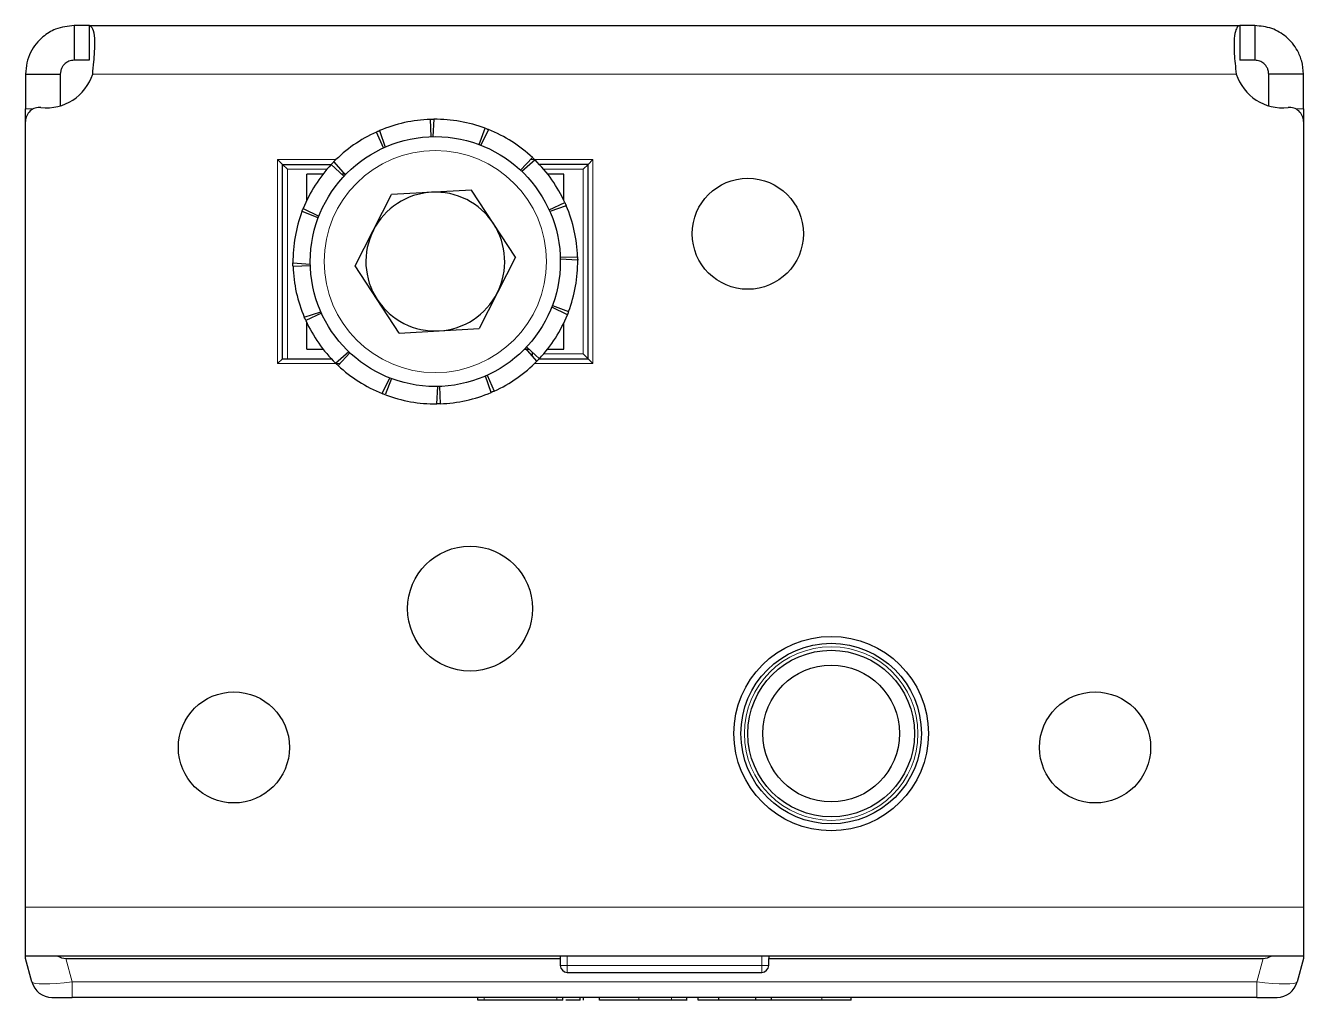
# Model space of a CAD drawing. Header units: millimetres. Extents: x -99 to 5725, y -1371 to 671.
# Drawn here: x 1643.6 to 1735.6, y -1370.9 to -1300.7 of the extents above; entities that cross this region are included whole.
import ezdxf

# ---------------------------------------------------------------- set-up
doc = ezdxf.new("R2010")
doc.units = ezdxf.units.MM

msp = doc.modelspace()

# ---------------------------------------------------------------- linework, layer by layer
at = {"color": 7, "linetype": 'Continuous', "lineweight": 25}
for p, q in [((1647.147, -1300.722), (1647.147, -1303.222)), ((1648.234, -1300.722), (1647.147, -1300.722)), ((1648.234, -1300.722), (1648.234, -1303.222)), ((1648.234, -1300.722), (1731.061, -1300.722)), ((1731.061, -1300.722), (1731.061, -1303.222)), ((1732.147, -1300.722), (1731.061, -1300.722)), ((1732.147, -1300.722), (1732.147, -1303.222)), ((1648.234, -1303.222), (1647.147, -1303.222)), ((1732.147, -1303.222), (1731.061, -1303.222)), ((1643.647, -1304.222), (1646.147, -1304.222)), ((1643.647, -1304.222), (1643.647, -1306.725)), ((1646.147, -1304.222), (1646.147, -1306.504)), ((1735.647, -1304.222), (1733.147, -1304.222)), ((1733.147, -1306.504), (1733.147, -1304.222)), ((1735.647, -1306.725), (1735.647, -1304.222)), ((1643.647, -1307.622), (1643.647, -1306.725)), ((1735.647, -1306.725), (1735.647, -1307.622)), ((1643.647, -1364.222), (1643.647, -1307.622)), ((1672.841, -1308.727), (1672.798, -1307.477)), ((1673.048, -1307.472), (1672.967, -1308.723)), ((1676.307, -1309.294), (1676.745, -1308.124)), ((1676.978, -1308.214), (1676.424, -1309.339)), ((1735.647, -1307.622), (1735.647, -1364.222)), ((1669.422, -1309.529), (1668.905, -1308.391)), ((1669.133, -1308.29), (1669.537, -1309.478)), ((1661.797, -1310.372), (1662.147, -1310.722)), ((1662.147, -1310.722), (1665.66, -1310.722)), ((1662.147, -1324.722), (1662.147, -1310.722)), ((1662.147, -1310.722), (1662.497, -1311.072)), ((1666.57, -1311.578), (1665.657, -1310.725)), ((1665.83, -1310.544), (1666.657, -1311.487)), ((1679.291, -1311.145), (1680.144, -1310.231)), ((1680.325, -1310.404), (1679.382, -1311.231)), ((1684.147, -1310.722), (1680.635, -1310.722)), ((1683.797, -1311.072), (1684.147, -1310.722)), ((1684.147, -1310.722), (1684.497, -1310.372)), ((1684.147, -1324.722), (1684.147, -1310.722)), ((1663.897, -1313.306), (1663.897, -1311.422)), ((1665.062, -1311.422), (1663.897, -1311.422)), ((1666.72, -1311.422), (1666.403, -1311.422)), ((1682.397, -1311.422), (1681.233, -1311.422)), ((1682.397, -1313.306), (1682.397, -1311.422)), ((1675.755, -1312.571), (1669.991, -1312.887)), ((1678.912, -1317.405), (1675.755, -1312.571)), ((1667.383, -1318.038), (1669.991, -1312.887)), ((1681.34, -1313.996), (1682.478, -1313.479)), ((1682.579, -1313.708), (1681.391, -1314.111)), ((1664.72, -1314.562), (1663.55, -1314.124)), ((1663.64, -1313.891), (1664.765, -1314.445)), ((1678.912, -1317.405), (1676.304, -1322.556)), ((1682.142, -1317.415), (1683.391, -1317.373)), ((1662.898, -1317.821), (1664.149, -1317.902)), ((1664.153, -1318.028), (1662.903, -1318.07)), ((1670.539, -1322.872), (1667.383, -1318.038)), ((1683.397, -1317.622), (1682.146, -1317.541)), ((1682.655, -1321.552), (1681.53, -1320.998)), ((1681.575, -1320.881), (1682.745, -1321.319)), ((1663.716, -1321.736), (1664.903, -1321.332)), ((1664.954, -1321.447), (1663.817, -1321.964)), ((1663.897, -1324.022), (1663.897, -1322.137)), ((1670.539, -1322.872), (1676.304, -1322.556)), ((1682.397, -1324.022), (1682.397, -1322.137)), ((1679.724, -1323.865), (1680.638, -1324.719)), ((1661.797, -1325.072), (1662.147, -1324.722)), ((1662.147, -1324.722), (1665.66, -1324.722)), ((1663.897, -1324.022), (1665.062, -1324.022)), ((1665.97, -1325.039), (1666.913, -1324.212)), ((1667.004, -1324.298), (1666.15, -1325.212)), ((1679.575, -1324.022), (1679.892, -1324.022)), ((1680.465, -1324.899), (1679.638, -1323.956)), ((1680.147, -1324.472), (1680.147, -1324.26)), ((1680.635, -1324.722), (1684.147, -1324.722)), ((1681.233, -1324.022), (1682.397, -1324.022)), ((1683.797, -1324.372), (1684.147, -1324.722)), ((1684.147, -1324.722), (1684.497, -1325.072)), ((1669.317, -1327.229), (1669.871, -1326.104)), ((1669.988, -1326.149), (1669.549, -1327.319)), ((1677.161, -1327.153), (1676.758, -1325.966)), ((1676.873, -1325.914), (1677.39, -1327.052)), ((1673.247, -1327.971), (1673.328, -1326.72)), ((1673.454, -1326.716), (1673.496, -1327.966)), ((1643.647, -1367.722), (1643.647, -1364.222)), ((1735.647, -1364.222), (1735.647, -1367.722)), ((1643.647, -1367.922), (1643.647, -1367.722)), ((1643.647, -1367.722), (1735.647, -1367.722)), ((1644.1, -1369.61), (1643.647, -1367.922)), ((1646.545, -1367.922), (1682.147, -1367.922)), ((1682.147, -1367.722), (1682.147, -1367.922)), ((1682.147, -1367.922), (1682.147, -1368.422)), ((1697.147, -1367.722), (1697.147, -1367.922)), ((1697.147, -1367.922), (1732.75, -1367.922)), ((1697.147, -1368.422), (1697.147, -1367.922)), ((1735.647, -1367.922), (1735.195, -1369.61)), ((1735.647, -1367.722), (1735.647, -1367.922)), ((1682.647, -1368.922), (1696.647, -1368.922)), ((1645.549, -1370.722), (1646.998, -1370.722)), ((1732.297, -1370.722), (1646.998, -1370.722)), ((1676.22, -1370.922), (1676.22, -1370.722)), ((1682.333, -1370.922), (1682.333, -1370.722)), ((1683.57, -1370.922), (1683.57, -1370.722)), ((1683.823, -1370.922), (1683.823, -1370.722)), ((1684.965, -1370.922), (1684.965, -1370.722)), ((1691.261, -1370.947), (1691.261, -1370.722)), ((1692.074, -1370.922), (1692.074, -1370.722)), ((1693.561, -1370.922), (1693.561, -1370.722)), ((1696.229, -1370.922), (1696.229, -1370.722)), ((1697.36, -1370.922), (1697.36, -1370.722)), ((1703.075, -1370.922), (1703.075, -1370.722)), ((1732.297, -1370.722), (1733.746, -1370.722)), ((1681.899, -1370.922), (1676.654, -1370.922)), ((1687.794, -1370.922), (1684.965, -1370.922)), ((1693.561, -1370.922), (1692.074, -1370.922)), ((1696.229, -1370.922), (1693.561, -1370.922)), ((1697.36, -1370.922), (1696.229, -1370.922)), ((1697.419, -1370.922), (1697.36, -1370.922))]:
    msp.add_line(p, q, dxfattribs=at)
at = {"color": 8, "linetype": 'Continuous', "lineweight": 18}
for p, q in [((1648.479, -1304.222), (1730.815, -1304.222)), ((1643.647, -1306.725), (1644.207, -1306.725)), ((1735.088, -1306.725), (1735.647, -1306.725)), ((1661.797, -1310.372), (1666.003, -1310.372)), ((1661.797, -1325.072), (1661.797, -1310.372)), ((1680.013, -1310.372), (1684.497, -1310.372)), ((1684.497, -1310.372), (1684.497, -1325.072)), ((1665.347, -1311.072), (1662.497, -1311.072)), ((1662.497, -1311.072), (1662.497, -1324.722)), ((1683.797, -1311.072), (1680.947, -1311.072)), ((1683.797, -1324.372), (1683.797, -1311.072)), ((1680.947, -1324.372), (1683.797, -1324.372)), ((1666.282, -1325.072), (1661.797, -1325.072)), ((1684.497, -1325.072), (1680.292, -1325.072)), ((1643.647, -1364.222), (1735.647, -1364.222)), ((1646.545, -1367.922), (1646.998, -1369.61)), ((1682.647, -1367.722), (1682.647, -1368.422)), ((1696.647, -1368.422), (1696.647, -1367.722)), ((1732.297, -1369.61), (1732.75, -1367.922)), ((1682.647, -1368.422), (1682.147, -1368.422)), ((1682.647, -1368.422), (1682.647, -1368.922)), ((1682.647, -1368.422), (1696.647, -1368.422)), ((1696.647, -1368.422), (1697.147, -1368.422)), ((1696.647, -1368.422), (1696.647, -1368.922)), ((1646.998, -1369.61), (1732.297, -1369.61)), ((1646.998, -1369.61), (1646.998, -1370.722)), ((1732.297, -1370.722), (1732.297, -1369.61)), ((1676.654, -1370.922), (1676.654, -1370.722)), ((1681.899, -1370.922), (1681.899, -1370.722)), ((1687.794, -1370.922), (1687.794, -1370.722)), ((1690.155, -1370.922), (1690.155, -1370.722)), ((1700.965, -1370.922), (1700.965, -1370.722))]:
    msp.add_line(p, q, dxfattribs=at)
at = {"color": 7, "linetype": 'Continuous', "lineweight": 25}
for centre, radius in [((1673.147, -1317.722), 9), ((1695.647, -1315.722), 4), ((1675.647, -1342.722), 4.5), ((1701.647, -1351.722), 7), ((1701.647, -1351.722), 6.5), ((1701.647, -1351.722), 6), ((1701.647, -1351.722), 4.925), ((1658.647, -1352.722), 4), ((1720.647, -1352.722), 4)]:
    msp.add_circle(centre, radius, dxfattribs=at)
at = {"color": 8, "linetype": 'Continuous', "lineweight": 18}
for centre, radius in [((1673.147, -1317.722), 8), ((1701.647, -1351.722), 6.25)]:
    msp.add_circle(centre, radius, dxfattribs=at)
at = {"color": 7, "linetype": 'Continuous', "lineweight": 25}
for centre, radius, start, end in [((1645.147, -1303.15), 3.5, 263.62063, 342.17471), ((1734.147, -1303.15), 3.5, 197.82529, 276.37937), ((1644.647, -1307.622), 1, 83.62063, 180), ((1734.647, -1307.622), 1, 360, 96.37937), ((1673.147, -1317.722), 10.25, 91.95052, 113.05461), ((1673.147, -1317.722), 10.25, 69.45052, 90.55461), ((1673.147, -1317.722), 10.25, 46.95052, 68.05461), ((1673.147, -1317.722), 10.25, 114.45052, 135.55461), ((1673.147, -1317.722), 10.25, 136.95052, 158.05461), ((1673.147, -1317.722), 10.25, 24.45052, 45.55461), ((1673.147, -1317.722), 5, 93.14553, 153.14553), ((1673.147, -1317.722), 5, 33.14553, 93.14553), ((1673.147, -1317.722), 10.25, 1.95052, 23.05461), ((1673.147, -1317.722), 10.25, 159.45052, 180.55461), ((1673.147, -1317.722), 5, 153.14553, 213.14553), ((1673.147, -1317.722), 5, 333.14553, 33.14553), ((1673.147, -1317.722), 10.25, 181.95052, 203.05461), ((1673.147, -1317.722), 10.25, 339.45052, 0.55461), ((1673.147, -1317.722), 5, 273.14553, 333.14553), ((1673.147, -1317.722), 5, 213.14553, 273.14553), ((1673.147, -1317.722), 10.25, 204.45052, 225.55461), ((1673.147, -1317.722), 10.25, 316.95052, 338.05461), ((1673.147, -1317.722), 10.25, 226.95052, 248.05461), ((1673.147, -1317.722), 10.25, 294.45052, 315.55461), ((1673.147, -1317.722), 10.25, 249.45052, 270.55461), ((1673.147, -1317.722), 10.25, 271.95052, 293.05461), ((1682.647, -1368.422), 0.5, 180, 270), ((1696.647, -1368.422), 0.5, 270, 0), ((1645.549, -1369.222), 1.5, 195, 270), ((1733.746, -1369.222), 1.5, 270, 345)]:
    msp.add_arc(centre, radius, start, end, dxfattribs=at)
for centre, major_axis, start_param, end_param in [((1643.647, -1356.33), (3.099, -11.565), 6.030113, 6.216148), ((1735.647, -1356.33), (-3.099, -11.565), 0.067037, 0.253072)]:
    msp.add_ellipse(centre, major_axis=major_axis, ratio=0.250563, start_param=start_param, end_param=end_param, dxfattribs=at)
at = {"color": 8, "linetype": 'Continuous', "lineweight": 18}
for centre, major_axis, start_param, end_param in [((1647.102, -1369.222), (3.003, 0.382), 3.158333, 4.662092), ((1732.193, -1369.222), (3.003, -0.382), 4.762686, 6.266445)]:
    msp.add_ellipse(centre, major_axis=major_axis, ratio=0.123038, start_param=start_param, end_param=end_param, dxfattribs=at)
at = {"color": 7, "linetype": 'Continuous', "lineweight": 25}
for points, knots in [([(1647.147, -1300.722), (1646.691, -1300.772), (1645.886, -1300.862), (1644.976, -1301.431), (1644.385, -1302.031), (1643.984, -1302.663), (1643.703, -1303.407), (1643.666, -1303.945), (1643.647, -1304.222)], [0, 0, 0, 0, 0.254149, 0.448213, 0.574908, 0.708872, 0.850468, 1, 1, 1, 1]), ([(1648.479, -1304.222), (1648.509, -1303.927), (1648.566, -1303.375), (1648.634, -1302.473), (1648.657, -1301.59), (1648.52, -1300.865), (1648.331, -1300.771), (1648.234, -1300.722)], [0, 0, 0, 0, 0.16069, 0.301312, 0.521951, 0.753573, 1, 1, 1, 1]), ([(1731.061, -1300.722), (1731.008, -1300.738), (1730.908, -1300.77), (1730.761, -1301.054), (1730.659, -1301.515), (1730.643, -1302.144), (1730.663, -1302.759), (1730.718, -1303.465), (1730.782, -1303.966), (1730.815, -1304.222)], [0, 0, 0, 0, 0.1440667, 0.2712756, 0.4749075, 0.5979974, 0.7263376, 0.8602454, 1, 1, 1, 1]), ([(1735.647, -1304.222), (1735.623, -1303.906), (1735.576, -1303.315), (1735.177, -1302.37), (1734.464, -1301.503), (1733.366, -1300.846), (1732.561, -1300.764), (1732.147, -1300.722)], [0, 0, 0, 0, 0.17084, 0.319217, 0.548103, 0.767822, 1, 1, 1, 1]), ([(1647.147, -1303.222), (1647.02, -1303.234), (1646.807, -1303.256), (1646.538, -1303.414), (1646.36, -1303.593), (1646.244, -1303.776), (1646.163, -1303.992), (1646.153, -1304.143), (1646.147, -1304.222)], [0, 0, 0, 0, 0.296302, 0.497469, 0.6154973, 0.73607, 0.8631142, 1, 1, 1, 1]), ([(1733.147, -1304.222), (1733.14, -1304.131), (1733.127, -1303.964), (1733.034, -1303.743), (1732.919, -1303.576), (1732.788, -1303.448), (1732.649, -1303.351), (1732.425, -1303.245), (1732.262, -1303.231), (1732.147, -1303.222)], [0, 0, 0, 0, 0.154359, 0.287283, 0.400435, 0.496544, 0.604314, 0.723151, 1, 1, 1, 1]), ([(1672.798, -1307.477), (1672.84, -1307.476), (1672.903, -1307.474), (1672.986, -1307.473), (1673.027, -1307.472), (1673.048, -1307.472)], [0, 0, 0, 0, 0.4999808, 0.7499881, 1, 1, 1, 1]), ([(1676.745, -1308.124), (1676.784, -1308.139), (1676.843, -1308.161), (1676.92, -1308.191), (1676.959, -1308.207), (1676.978, -1308.214)], [0, 0, 0, 0, 0.499981, 0.749988, 1, 1, 1, 1]), ([(1668.905, -1308.391), (1668.943, -1308.374), (1669, -1308.348), (1669.076, -1308.315), (1669.114, -1308.298), (1669.133, -1308.29)], [0, 0, 0, 0, 0.499981, 0.749988, 1, 1, 1, 1]), ([(1665.657, -1310.725), (1665.686, -1310.694), (1665.728, -1310.649), (1665.786, -1310.589), (1665.815, -1310.559), (1665.83, -1310.544)], [0, 0, 0, 0, 0.4999808, 0.7499881, 1, 1, 1, 1]), ([(1680.144, -1310.231), (1680.175, -1310.26), (1680.22, -1310.303), (1680.28, -1310.36), (1680.31, -1310.389), (1680.325, -1310.404)], [0, 0, 0, 0, 0.499981, 0.749988, 1, 1, 1, 1]), ([(1682.478, -1313.479), (1682.495, -1313.517), (1682.521, -1313.574), (1682.554, -1313.65), (1682.571, -1313.688), (1682.579, -1313.708)], [0, 0, 0, 0, 0.4999808, 0.7499881, 1, 1, 1, 1]), ([(1663.55, -1314.124), (1663.564, -1314.085), (1663.586, -1314.026), (1663.617, -1313.949), (1663.632, -1313.91), (1663.64, -1313.891)], [0, 0, 0, 0, 0.499981, 0.749988, 1, 1, 1, 1]), ([(1683.391, -1317.373), (1683.393, -1317.414), (1683.395, -1317.477), (1683.396, -1317.56), (1683.397, -1317.602), (1683.397, -1317.622)], [0, 0, 0, 0, 0.499981, 0.749988, 1, 1, 1, 1]), ([(1662.903, -1318.07), (1662.902, -1318.029), (1662.9, -1317.966), (1662.899, -1317.883), (1662.898, -1317.842), (1662.898, -1317.821)], [0, 0, 0, 0, 0.499981, 0.749988, 1, 1, 1, 1]), ([(1663.817, -1321.964), (1663.799, -1321.926), (1663.774, -1321.869), (1663.741, -1321.793), (1663.724, -1321.755), (1663.716, -1321.736)], [0, 0, 0, 0, 0.499981, 0.749988, 1, 1, 1, 1]), ([(1682.745, -1321.319), (1682.73, -1321.358), (1682.708, -1321.417), (1682.678, -1321.494), (1682.662, -1321.533), (1682.655, -1321.552)], [0, 0, 0, 0, 0.499981, 0.749988, 1, 1, 1, 1]), ([(1680.638, -1324.719), (1680.609, -1324.749), (1680.566, -1324.794), (1680.509, -1324.854), (1680.48, -1324.884), (1680.465, -1324.899)], [0, 0, 0, 0, 0.499981, 0.749988, 1, 1, 1, 1]), ([(1666.15, -1325.212), (1666.12, -1325.183), (1666.075, -1325.141), (1666.015, -1325.083), (1665.985, -1325.054), (1665.97, -1325.039)], [0, 0, 0, 0, 0.499981, 0.749988, 1, 1, 1, 1]), ([(1669.549, -1327.319), (1669.511, -1327.305), (1669.452, -1327.282), (1669.375, -1327.252), (1669.336, -1327.237), (1669.317, -1327.229)], [0, 0, 0, 0, 0.499981, 0.749988, 1, 1, 1, 1]), ([(1677.39, -1327.052), (1677.352, -1327.069), (1677.295, -1327.095), (1677.219, -1327.128), (1677.18, -1327.145), (1677.161, -1327.153)], [0, 0, 0, 0, 0.499981, 0.749988, 1, 1, 1, 1]), ([(1673.496, -1327.966), (1673.455, -1327.967), (1673.392, -1327.969), (1673.309, -1327.97), (1673.267, -1327.971), (1673.247, -1327.971)], [0, 0, 0, 0, 0.499981, 0.749988, 1, 1, 1, 1]), ([(1676.654, -1370.922), (1676.59, -1370.922), (1676.462, -1370.922), (1676.321, -1370.922), (1676.235, -1370.922), (1676.225, -1370.922), (1676.22, -1370.922)], [0, 0, 0, 0, 0.281303, 0.555629, 0.773878, 1, 1, 1, 1]), ([(1682.333, -1370.922), (1682.325, -1370.922), (1682.308, -1370.922), (1682.192, -1370.922), (1682.051, -1370.922), (1681.95, -1370.922), (1681.899, -1370.922)], [0, 0, 0, 0, 0.285248, 0.560563, 0.777151, 1, 1, 1, 1]), ([(1683.57, -1370.922), (1683.518, -1370.922), (1683.408, -1370.922), (1683.108, -1370.922), (1682.824, -1370.922), (1682.619, -1370.922), (1682.554, -1370.922)], [0, 0, 0, 0, 0.255277, 0.538303, 0.854078, 1, 1, 1, 1]), ([(1683.393, -1370.922), (1683.28, -1370.922), (1683.036, -1370.922), (1682.731, -1370.922), (1682.555, -1370.922), (1682.554, -1370.922)], [0, 0, 0, 0, 0.466249, 0.997338, 1, 1, 1, 1]), ([(1690.155, -1370.922), (1689.997, -1370.922), (1689.638, -1370.922), (1688.838, -1370.922), (1688.206, -1370.922), (1687.794, -1370.922)], [0, 0, 0, 0, 0.2167419, 0.4896426, 1, 1, 1, 1]), ([(1691.245, -1370.922), (1691.25, -1370.922), (1691.277, -1370.922), (1691.12, -1370.922), (1690.752, -1370.922), (1690.366, -1370.922), (1690.155, -1370.922)], [0, 0, 0, 0, 0.061615, 0.333035, 0.637399, 1, 1, 1, 1]), ([(1700.965, -1370.922), (1700.464, -1370.922), (1699.528, -1370.922), (1698.336, -1370.922), (1697.61, -1370.922), (1697.43, -1370.922), (1697.419, -1370.922)], [0, 0, 0, 0, 0.3819835, 0.7133523, 0.984017, 1, 1, 1, 1]), ([(1703.075, -1370.922), (1702.705, -1370.922), (1702.016, -1370.922), (1701.298, -1370.922), (1700.965, -1370.922)], [0, 0, 0, 0, 0.5368, 1, 1, 1, 1])]:
    msp.add_open_spline(points, degree=3, knots=knots, dxfattribs=at)

doc.saveas('drawing.dxf')
